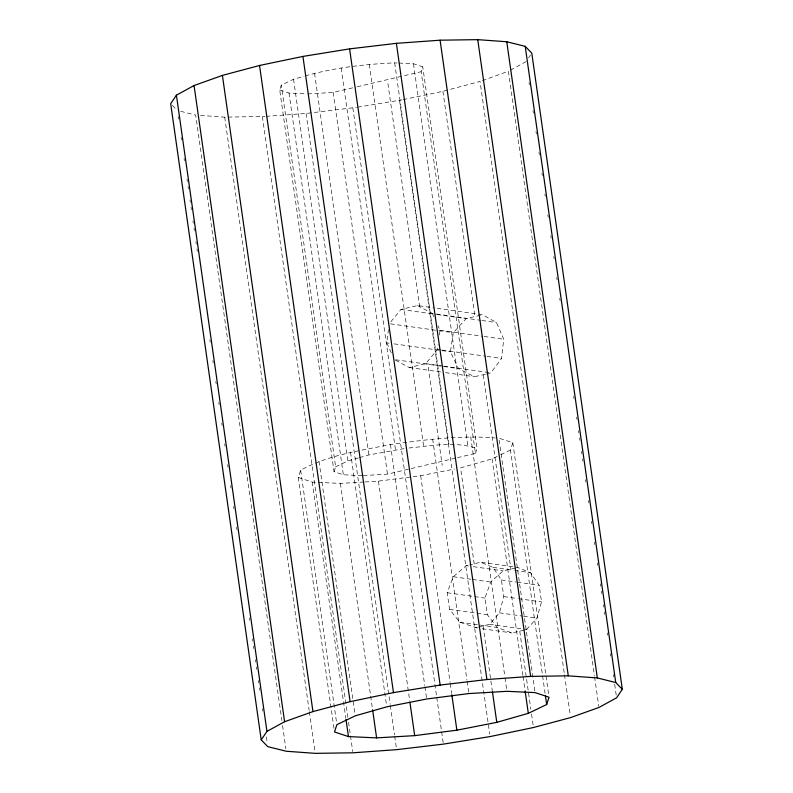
<?xml version="1.0" encoding="UTF-8"?>
<svg xmlns="http://www.w3.org/2000/svg" width="793" height="793" viewBox="0 0 793 793"><rect width="100%" height="100%" fill="white"/><g stroke="black" fill="none" stroke-linecap="round" stroke-linejoin="round"><path stroke-width="0.59" stroke-dasharray="3.96 2.97" d="M486.525 373.979L490.867 372.819L501.582 358.436L503.724 339.235L496.477 322.543L482.6 314.732L435.575 308.1M391.306 352.875L386.716 342.824L388.461 329.66M395.429 360.141L409.267 367.526L425.752 363.64L437.508 349.406L438.142 344.618M439.411 335.042L440.046 330.255L438.004 325.784M485.435 374.276L474.383 376.705L458.443 368.606L450.394 351.805L453.328 332.713L466.115 318.617L482.6 314.732M478.457 627.075L489.509 624.329L499.431 612.84L503.793 596.594L501.424 579.961L492.959 567.382L480.667 562.237L469.615 564.983M526.463 629.543L536.891 618.124L541.54 601.917L539.171 585.284L530.418 572.665L517.631 567.451L480.667 562.237M362.104 475.641L343.339 474.779L334.041 471.686L279.711 89.976L281.297 85.119L293.539 79.241L304.046 76.237M457.402 457.67L475.483 453.408L421.152 71.697L422.748 66.84L413.44 63.737L398.195 63.044M333.972 728.271L298.277 477.465L300.666 470.19C328.233 454.954 359.992 450.711 390.443 444.536C425.117 439.778 460.158 435.03 495.209 437.954M334.041 471.686L335.627 466.829L281.297 85.119M475.483 453.408L477.069 448.551L422.748 66.84M545.098 693.518L510.444 450.057L512.823 442.772L498.876 438.123L534.928 691.377M524.232 630.138L511.941 632.963L497.201 627.471L487.318 614.704L484.949 598.061L490.728 582.022L503.099 570.871L515.4 568.046M477.366 628.086L459.742 622.188L449.572 609.371L447.202 592.738L453.269 576.739L466.145 565.657L468.455 565.211M528.594 57.849L530.497 55.014M390.82 321.77L401 309.439L417.485 305.553L434.366 307.932M510.474 70.141L526.046 61.626L526.393 64.074M335.627 466.829L347.859 460.951L358.367 457.948M474.254 564.071L460.564 467.88L492.096 458.869L499.649 455.241M500.73 454.716L510.444 450.057M482.313 80.599L508.402 71.271L594.413 675.596M305.216 75.9C334.299 67.722 364.542 64.174 394.676 62.875L397.025 62.984M359.536 457.62L368.884 454.944L404.043 448.62M403.151 99.631L442.91 91.334L480.043 81.411L564.309 673.465M307.783 93.931L333.169 92.434L356.067 87.032M357.276 86.744L421.152 71.697M363.313 475.572L387.49 474.145L456.193 457.957M357.643 107.154L401.942 99.878M364.949 481.956L378.459 481.153L420.667 475.701L454.518 469.059M474.977 627.759L477.297 627.303M266.012 116.353L306.078 113.468L356.454 107.352M408.94 447.995C431.372 445.854 455.281 440.958 477.069 448.551M200.52 115.411L224.716 117.156L264.793 116.442M298.277 477.465L312.224 482.114L340.385 483.403L363.719 482.025M279.711 89.976L289.009 93.068L306.613 93.871M417.485 305.553L432.393 313.503L480.756 320.322M481.966 320.501L496.477 322.543M401 309.439L435.972 314.365M437.181 314.543L466.115 318.617M440.046 330.255L482.907 336.301M484.136 336.47L503.724 339.235M390.463 323.841L437.617 330.493M438.826 330.661L453.328 332.713M437.508 349.406L441.136 349.911M442.345 350.09L485.871 356.226M487.071 356.394L501.582 358.436M386.716 342.824L389.165 343.171M394.062 343.855L440.601 350.417M441.82 350.595L450.394 351.805M425.752 363.64L442.633 366.019M443.842 366.188L490.867 372.819M395.568 359.744L458.443 368.606M409.267 367.526L440.621 371.947M445.448 372.621L474.383 376.705M492.959 567.382L513.497 570.276M514.707 570.454L530.418 572.665M466.145 565.657L468.524 565.994M473.292 566.668L503.099 570.871M501.424 579.961L516.035 582.022M517.254 582.191L539.171 585.284M453.269 576.739L471.399 579.296M472.598 579.465L490.728 582.022M503.793 596.594L517.185 598.487M518.404 598.656L541.54 601.917M447.202 592.738L484.949 598.061M499.431 612.84L522.389 616.072M523.598 616.25L536.891 618.124M449.572 609.371L487.318 614.704M489.509 624.329L527.028 629.622M459.742 622.188L497.201 627.471M482.134 628.76L511.941 632.963M180.715 111.327L195.683 115.064L281.872 720.609M172.329 105.38L176.433 109.612M432.393 313.503L433.93 316.853M529.01 82.462L529.357 84.92M533.025 110.663L533.372 113.112M535.989 131.499L536.336 133.948M538.953 152.335L539.299 154.784M541.916 173.171L542.273 175.63M544.89 194.017L545.237 196.466M547.854 214.853L548.201 217.302M550.818 235.69L551.165 238.148M553.782 256.526L554.129 258.984M556.745 277.372L557.102 279.82M559.719 298.208L560.066 300.656M573.676 396.272L574.023 398.72M576.64 417.108L576.987 419.566M578.553 430.599L578.91 433.047M579.604 437.944L579.951 440.402M581.527 451.435L581.874 453.883M582.568 458.79L582.914 461.239M585.531 479.626L585.888 482.075M588.505 500.462L588.852 502.921M591.469 521.308L591.816 523.757M594.433 542.144L594.78 544.593M597.397 562.98L597.744 565.429M600.36 583.817L600.717 586.275M601.411 591.172L601.758 593.63M603.334 604.663L603.681 607.111M604.375 612.018L604.722 614.466M607.339 632.854L607.696 635.302M610.313 653.69L610.66 656.138M613.276 674.526L613.623 676.984M614.674 684.339L616.24 695.372M594.581 676.825L598.774 706.236M564.487 674.694L570.246 715.147M512.823 442.772L548.697 694.797M442.91 91.334L474.997 316.764M483.264 374.851L510.93 569.245M519.772 631.337L530.854 709.259M531.548 714.136L533.114 725.089M492.096 458.869L522.914 675.418M523.083 676.647L525.174 691.327M470.725 436.834L504.854 676.627M505.022 677.846L506.767 690.088M413.44 63.737L467.771 445.458M483.096 626.163L492.275 690.693M394.676 62.875L448.997 444.595M399.533 100.384L489.727 734.12M387.906 83.572L419.983 309.012M428.25 367.1L442.226 465.293M432.651 439.084L466.948 680.097M467.127 681.326L468.693 692.339M369.29 64.382L423.621 446.092M420.667 475.701L450.087 682.466M450.265 683.685L451.653 693.479M352.855 107.927L436.596 696.313M436.774 697.543L443.228 742.892M341.159 68.01L395.479 449.73M390.443 444.536L424.751 685.558M424.919 686.778L426.485 697.79M333.169 92.434L387.49 474.145M378.459 481.153L409.803 701.379M314.553 73.234L368.884 454.944M306.078 113.468L390.166 704.303M390.334 705.532L394.527 734.952M394.696 736.172L396.441 748.433M350.546 452.357L386.409 704.392M293.539 79.241L347.859 460.951M289.009 93.068L343.339 474.779M340.385 483.403L372.423 708.526M319.014 461.367L354.887 713.403M262.364 116.611L347.849 717.259M348.553 722.165L352.736 751.586M312.224 482.114L345.837 718.24M300.666 470.19L336.529 722.215M224.716 117.156L309.151 710.449M309.329 711.668L314.91 750.902M282.566 725.506L285.876 748.8M178.128 116.591L178.475 119.049M181.091 137.437L181.438 139.885M184.055 158.273L184.412 160.721M187.029 179.109L187.376 181.557M188.07 186.464L188.417 188.912M189.993 199.945L190.34 202.403M191.034 207.3L191.391 209.758M192.957 220.791L193.304 223.239M194.007 228.146L194.354 230.594M195.921 241.627L196.267 244.075M196.971 248.982L197.318 251.431M209.877 339.691L210.224 342.14M212.841 360.528L213.198 362.976M215.815 381.364L216.162 383.822M218.779 402.21L219.126 404.658M221.743 423.046L222.09 425.494M224.706 443.882L225.053 446.33M227.67 464.718L228.027 467.176M230.644 485.564L230.991 488.012M233.608 506.4L233.955 508.848M236.572 527.236L236.919 529.694M249.478 617.945L249.835 620.404M252.452 638.781L252.798 641.24M253.492 646.136L253.839 648.595M255.415 659.627L255.762 662.076M256.456 666.982L256.813 669.431M258.379 680.463L258.726 682.912M259.43 687.818L259.777 690.267M262.394 708.655L262.741 711.113M266.408 736.846L267.281 742.982"/><path stroke-width="1.19" d="M546.664 704.531L549.043 697.245L535.097 692.606L506.945 691.308L468.861 693.558L426.664 699.01L386.756 706.841L355.234 715.841L336.886 724.663L334.497 731.949L348.444 736.588L376.606 737.886L414.68 735.636L456.877 730.184L496.785 722.354L528.307 713.343L546.664 704.531L545.445 695.967M176.413 95.18L170.683 103.685L261.224 739.879L267.796 746.659L286.233 751.249L315.257 753.35L352.915 752.805L396.619 749.663L443.406 744.121L490.074 736.578L533.461 727.528L570.593 717.596L598.943 707.465L616.587 697.82L622.317 689.315L531.776 53.121L525.204 46.341L506.767 41.751L477.743 39.65L440.085 40.195L396.381 43.337L349.594 48.879L302.926 56.422L259.539 65.472L222.407 75.404L194.057 85.535L176.413 95.18L266.954 731.374L261.224 739.879M266.954 731.374L284.598 721.729L312.957 711.589L350.09 701.666L393.467 692.616L440.145 685.073L486.922 679.532L530.636 676.389L568.284 675.844L597.317 677.936L615.745 682.535L622.317 689.315M525.204 46.341L615.745 682.535M506.767 41.751L597.317 677.936M477.743 39.65L568.284 675.844M440.085 40.195L530.636 676.389M525.174 691.327L528.307 713.343M492.453 691.912L496.785 722.354M396.381 43.337L486.922 679.532M451.832 694.698L456.877 730.184M349.594 48.879L440.145 685.073M409.981 702.598L414.68 735.636M302.926 56.422L393.467 692.616M372.601 709.745L376.606 737.886M259.539 65.472L350.09 701.666M346.006 719.459L348.444 736.588M222.407 75.404L312.957 711.589M194.057 85.535L284.598 721.729"/></g></svg>
